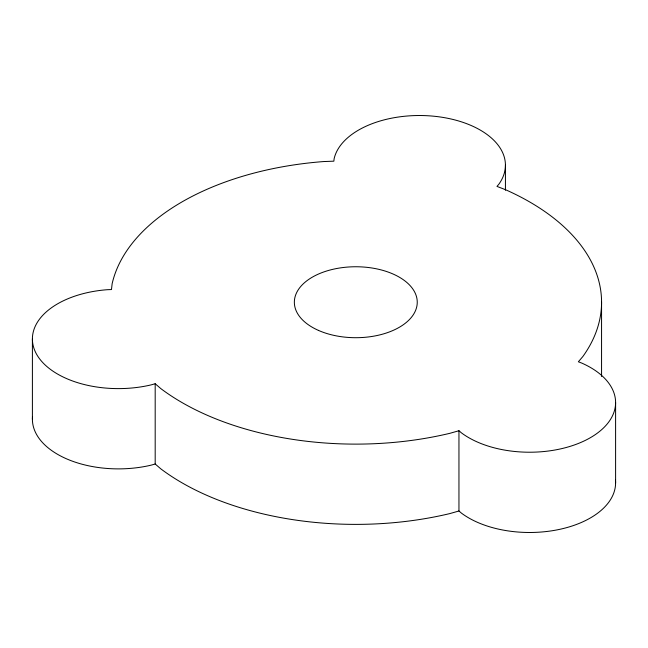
<?xml version="1.0" encoding="UTF-8"?>
<svg xmlns="http://www.w3.org/2000/svg" width="648" height="648" viewBox="0 0 648 648"><rect width="100%" height="100%" fill="white"/><g stroke="black" fill="none" stroke-linecap="round" stroke-linejoin="round"><path stroke-width="0.97" d="M155.188 383.738L151.332 384.831A86.014 49.661 0 0 1 35.332 351.807A86.014 49.661 0 0 1 107.187 289.713L111.48 289.551L112.144 283.711A245.762 141.888 0 0 1 323.725 161.554L333.85 161.174L334.133 158.695A86.014 49.661 0 0 1 441.677 117.207A86.014 49.661 0 0 1 498.879 184.178L496.976 186.405L505.416 189.662A245.762 141.888 0 0 1 582.86 356.53L578.372 361.778L581.945 363.164A86.014 49.661 0 0 1 590.409 437.675A86.014 49.661 0 0 1 461.344 432.791L458.954 430.726L449.85 433.318A245.762 141.888 0 0 1 160.826 388.606L155.188 383.738L155.188 464L160.826 468.869A245.762 141.888 0 0 0 449.85 513.581L458.954 510.989L461.344 513.054A86.014 49.661 0 0 0 559.508 529.384A86.014 49.661 0 0 0 615.462 480.038M155.188 464L151.332 465.102A86.014 49.661 0 0 1 32.538 416.437M615.6 402.562L615.6 482.825M601.563 302.227L601.563 376.472M505.432 165.175L505.432 190.261M458.954 430.726L458.954 510.989M32.4 338.953L32.4 419.215M318.403 330.375A61.438 35.47 0 0 0 416.721 306.86A61.438 35.47 0 0 0 332.294 269.455A61.438 35.47 0 0 0 318.403 330.375"/></g></svg>
